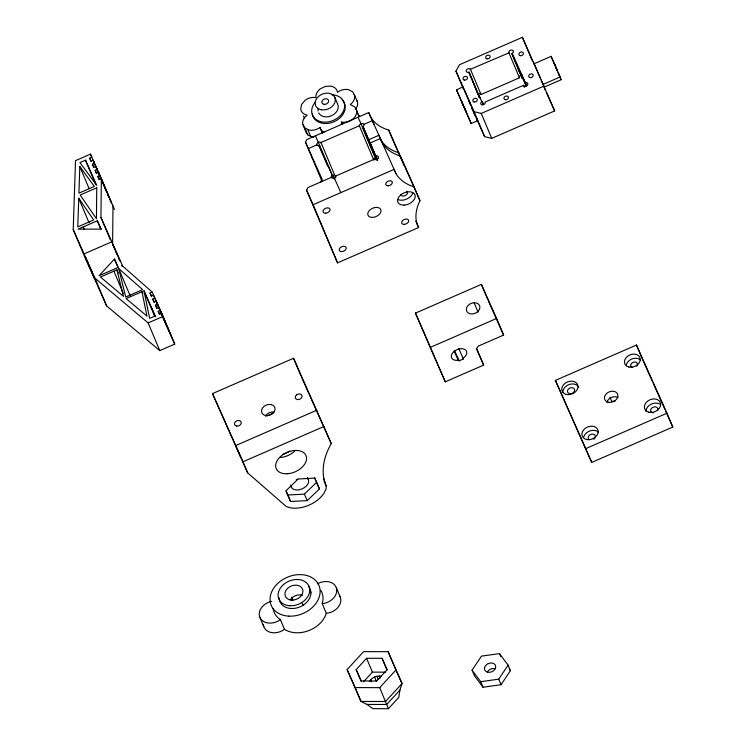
<?xml version="1.0" encoding="UTF-8"?>
<svg xmlns="http://www.w3.org/2000/svg" width="746" height="746" viewBox="0 0 746 746"><rect width="100%" height="100%" fill="white"/><g stroke="black" fill="none" stroke-linecap="round" stroke-linejoin="round"><path stroke-width="1.12" d="M110.343 239.82L100.943 217.45L101.353 178.481L99.218 179.413L97.857 176.364L99.992 175.441L98.631 172.391L96.495 173.324L95.134 170.284L97.269 169.351L95.908 166.311L93.772 167.235L92.411 164.195L94.546 163.262L93.185 160.222L91.049 161.155L89.688 158.105L91.823 157.182L90.462 154.133L75.523 160.651L73.211 229.544L84.858 257.239L106.641 305.925L159.793 350.629L174.723 344.12L161.723 313.376L159.588 314.308L158.227 311.269L160.362 310.336L159.001 307.296L156.865 308.219L155.504 305.179L157.639 304.247L156.278 301.207L154.142 302.139L152.781 299.099L154.916 298.167L153.555 295.118L151.419 296.05L150.058 293.01L152.193 292.078L164.745 321.759M112.59 245.145L112.991 206.176L101.353 178.481M79.813 166.498L78.917 193.149L94.332 186.425L79.813 166.498L89.212 188.869M326.291 486.215L325.983 489.217L323.913 493.348A25.662 16.561 -24.1 0 1 290.642 507.858L286.277 506.534L247.653 472.861L212.489 393.618L293.56 358.267L331.28 443.6L329.536 446.742A86.452 55.791 -24.1 0 0 323.978 478.923L326.291 486.215L324.025 481.151M341.304 124.33L341.547 122.092A11.209 8.56 -22.8 0 0 356.728 110.641L354.937 107.07L350.312 104.524A11.209 8.56 -22.8 0 0 354.695 95.73L352.671 91.786L348.289 89.613A11.209 8.56 -22.8 0 0 337.5 92.28A11.209 8.56 -22.8 0 0 331.093 86.163L325.536 86.34L320.295 88.83A11.209 8.56 -22.8 0 0 315.912 97.614A11.209 8.56 -22.8 0 0 305.123 100.281L301.608 104.412L300.741 109.065A11.209 8.56 -22.8 0 0 304.732 114.371L307.156 115.192L305.067 117.001A11.274 8.616 -22.8 0 0 302.69 123.901L304.722 127.883L309.114 130.084A11.274 8.616 -22.8 0 0 319.969 127.426A11.246 8.588 -22.8 0 0 324.174 132.266M399.931 690.05L398.774 697.379L388.386 708.7L372.907 708.663L366.976 704.42L360.999 701.445L347.123 669.582L363.6 651.631L388.134 651.687L402.019 683.55L399.931 690.05L386.689 704.476L366.976 704.42M321.918 181.222L305.468 142.094L306.876 139.539L368.748 112.562L395.912 173.51A57.955 37.403 -24.1 0 0 414.142 186.864L419.97 200.711A57.573 37.151 -24.1 0 0 416.865 223.371L418.618 227.521L337.546 262.881L306.559 190.109L307.967 187.554L331.438 177.324A2.331 1.781 -22.8 0 0 334.292 178.014L340.829 192.617M320.771 181.968L322.179 179.422L305.468 142.094M463.378 88.793L455.955 71.131L459.471 64.743L522.405 37.3L554.67 110.912L491.735 138.364L484.592 136.63L476.414 118.372M472.069 670.16L481.45 656.126L499.475 653.617L508.11 665.143L510.441 670.682L501.051 684.716L483.035 687.225L474.391 675.699L472.069 670.16L480.704 681.685L483.035 687.225M480.704 681.685L498.729 679.177L508.11 665.143M369.391 681.536C371.797 677.48 376.861 675.298 381.458 676.268M356.187 669.6L366.575 658.28L382.045 658.317L387.137 669.684L376.739 681.005L361.269 680.958L356.187 669.6L361.111 681.322M363.488 681.835L372.394 672.127L385.663 672.165M347.123 669.582L355.18 687.588L379.723 687.653L396.191 669.703M114.464 259.058L99.004 275.787L118.204 267.413L114.464 259.058L118.045 267.581M286.026 491.082L287.676 495.018L304.377 494.132L316.528 482.429L314.467 477.515M307.287 500.622L319.437 488.919L314.896 478.111L298.195 478.997L286.044 490.691L290.586 501.508L307.287 500.622L304.377 494.132M85.51 160.176L79.943 162.6L96.775 185.353L85.51 160.176L95.814 184.672M97.325 220.769L78.125 229.143L101.064 229.125L97.325 220.769L100.906 229.292M477.664 94.136A2.331 1.781 -22.8 0 1 481.049 94.537L470.428 69.285L508.968 52.854A2.331 1.781 -22.8 0 1 510.376 50.308A2.331 1.781 -22.8 0 1 513.239 50.998A2.331 1.781 -22.8 0 1 511.831 53.553L522.303 78.479L511.831 53.553M477.468 93.119L469.159 72.157L479.212 97.269M335.849 177.902L320.957 142.514L359.358 125.766L359.572 126.251A2.331 1.781 -22.8 0 1 360.98 123.705L358.08 117.206M308.378 148.585L316.91 144.864A2.331 1.781 -22.8 0 0 319.773 145.554L319.129 145.834L327.578 165.929M376.096 159.663L360.98 123.705A2.331 1.781 -22.8 0 1 363.843 124.395L372.375 120.675L374.119 124.824M376.217 159.728L362.435 126.951L363.078 126.671L376.889 158.684M456.515 89.893L471.276 123.687L456.515 89.893L462.865 86.862L477.673 120.899M84.102 253.892L111.835 241.788M556.096 67.476L551.117 56.351L534.052 63.792L534.332 64.352M368.888 139.651L378.912 135.278L382.111 142.682A57.955 37.403 -24.1 0 0 400.341 156.026L414.142 186.864M377.234 159.914L370.128 142.99L380.367 138.523M483.119 104.673L482.233 101.372L483.548 104.487M526.21 85.874L525.324 82.573L512.25 53.367M334.618 178.993L332.837 174.769L332.203 175.049L319.129 145.834M370.128 142.99L375.508 156.156A2.331 1.781 -22.8 0 1 378.371 156.846A2.331 1.781 -22.8 0 1 376.963 159.402A2.331 1.781 -22.8 0 1 374.1 158.712L374.315 159.196L335.914 175.944L335.7 175.459A2.331 1.781 -22.8 0 1 334.292 178.014M116.936 269.865L100.486 277.036L123.454 296.349L116.936 269.865L118.278 273.055M543.023 84.419L560.087 76.978L555.751 66.916M455.955 71.131L474.111 111.704L481.254 113.429L544.188 85.986M560.087 76.978L558.129 72.716L561.113 79.729L544.039 87.17L545.438 90.294M471.239 123.5L477.636 120.703M337.546 262.881L313.096 204.712L394.158 169.361L395.912 173.51M141.936 291.667L126.102 298.577L146.99 316.155L141.936 291.667L142.831 293.803M73.211 229.544L94.994 278.23L148.146 322.934L163.085 316.425M415.466 313.124L481.384 284.375L496.64 318.458L503.625 335.075L478.242 346.144L476.685 348.466L483.669 365.083L445.269 381.831L415.466 313.124L445.269 381.831M266.928 415.914L272.961 413.284M430.722 347.207L496.64 318.458M316.798 410.197L235.736 445.558L240.389 456.636M459.163 360.822L463.425 358.957L463.107 358.192L463.909 357.651A8.15 5.259 -24.1 0 0 466.11 350.564A8.15 5.259 -24.1 0 0 457.83 349.352L455.89 350.228A8.15 5.259 -24.1 0 0 451.395 357.231A8.15 5.259 -24.1 0 0 458.23 360.225L459.163 360.822L454.538 350.489M247.653 472.861L242.991 461.783L324.062 426.423M555.397 380.395L636.469 345.044L666.971 413.2L672.789 427.048L591.727 462.408L555.397 380.395L591.727 462.408M585.899 448.56L666.971 413.2M615.049 401.161L611.701 401.357L609.948 397.208M273.996 412.174L272.794 412.025A6.984 5.334 -22.8 0 0 265.408 416.175M152.193 292.078L122.726 266.135L100.943 217.45M118.707 268.551L142.654 289.635L125.72 297.02L118.707 268.551L130.354 296.246M509.108 668.91L510.441 670.682M357.847 113.998L359.096 115.844M121.999 265.697L122.288 266.275L121.915 265.268M466.166 111.965L464.115 107.405M476.274 117.943L477.207 119.966M526.284 85.706L521.258 74.05L526.21 85.305M478.699 95.162L480.265 98.686M560.572 78.535L561.113 79.729M546.37 92.383L554.67 110.912M522.732 78.293L526.471 86.639M517.948 68.744L519.197 71.523M524.904 82.759A2.331 1.781 -22.8 0 1 527.758 83.449A2.331 1.781 -22.8 0 1 526.35 86.004A2.331 1.781 -22.8 0 1 523.496 85.314L485.096 102.062A2.331 1.781 -22.8 0 1 483.688 104.617A2.331 1.781 -22.8 0 1 480.825 103.927A2.331 1.781 -22.8 0 1 482.233 101.372M522.023 74.982A2.331 1.781 -22.8 0 0 519.449 77.789L481.049 94.537M642.754 359.945L652.144 380.917M653.076 383.006L664.817 409.228M665.749 411.326L672.789 427.048M470.428 69.285L470.567 69.602A2.331 1.781 -22.8 0 0 467.705 68.912A2.331 1.781 -22.8 0 0 466.306 71.467A2.331 1.781 -22.8 0 0 469.159 72.157M468.73 72.343L481.804 101.559M471.882 108.235L473.244 111.275M474.148 113.299L475.51 116.348L474.092 113.094M488.369 300.992L503.625 335.075M368.748 112.562L370.492 116.712A55.4 35.752 -24.1 0 0 388.722 130.065L419.97 200.711M395.007 144.948L404.248 165.603M476.274 348.559L483.669 365.083M415.755 221.142L418.618 227.521M458.809 348.634L463.425 358.957M454.072 350.928L458.23 360.225M320.957 142.514L321.172 142.999A2.331 1.781 -22.8 0 0 318.318 142.309L315.409 135.819M306.559 190.109L313.096 204.712M301.225 376.45L331.28 443.6M323.559 478.764L324.463 480.788M316.528 482.429L319.437 488.919M394.429 666.598L402.019 683.55L385.542 701.501L360.999 701.445L355.18 687.588M307.492 477.645L308.368 479.594M290.427 485.087L291.304 487.035M287.676 495.018L290.586 501.508M212.489 393.618L242.991 461.783M112.413 204.796L114.483 209.43M104.822 187.917L106.184 190.967L93.185 160.222M108.002 195.023L108.907 197.047L95.908 166.311M110.268 200.096L111.63 203.136L98.631 172.391M165.192 322.822L166.554 325.862M168.372 329.918L169.277 331.951M172 338.031L157.639 304.247M174.723 344.12L160.362 310.336M143.959 290.781L155.233 315.968L149.666 318.393L143.959 290.781L154.711 316.351M555.388 66.086L554.213 63.475L554.511 64.231M555.817 67.243L556.992 69.854L556.106 67.737M557.421 71.112L551.117 56.351M471.864 108.039L473.262 111.219M118.362 257.584L119.528 260.233M470.232 104.319L468.702 100.794M540.179 77.565L533.297 61.638M117.15 254.796L115.257 250.423M463.508 106.007L461.56 101.391L466.185 111.956M554.782 64.846L555.099 65.592M120.414 261.687L113.028 245.005L114.903 249.593M479.566 97.409L478.634 95.199M541.204 79.971L542.995 84.279M522.405 37.3L532.01 60.156M636.469 345.044L642.287 358.891M525.324 82.573L526.639 85.687M523.496 85.314L524.363 87.394M508.819 52.537L519.449 77.789M481.254 113.429L491.735 138.364M474.111 111.704L484.592 136.63M465.028 91.413L465.616 92.802M481.384 284.375L487.94 299.957M474.13 302.773L478.055 312.117M388.722 130.065L394.55 143.913M354.331 94.574L357.241 101.503M356.635 110.352L359.124 116.283M375.937 155.97L377.709 160.204M363.078 126.671L377.299 160.511M359.358 125.766L373.802 160.101M334.665 97.073L337.574 103.992A10.444 7.973 -22.8 0 1 331.802 115.574A10.444 7.973 -22.8 0 1 318.719 112.944M341.547 122.092L342.386 124.069M319.969 127.426L322.468 133.366M333.537 178.219L318.318 142.309A2.331 1.781 -22.8 0 0 316.91 144.864M307.856 129.655L310.774 136.583M304.788 127.93L307.697 134.858M303.025 124.983L305.935 131.902M499.475 653.617L500.641 656.387M498.729 679.177L501.051 684.716M293.56 358.267L300.778 375.443M388.134 651.687L393.953 665.544M382.045 658.317L386.978 670.039M379.229 676.007L380.124 678.142M376.879 676.258L378.222 679.457M379.723 687.653L388.386 708.7M374.576 676.995L376.366 681.257M366.575 658.28L372.394 672.127M336.297 587.68L340.372 597.369M370.697 679.727L371.592 681.863M320.808 590.282A25.858 19.75 -22.8 0 1 322.225 603.635L326.3 613.333A25.858 19.75 -22.8 0 1 284.478 629.316A13.801 10.537 -22.8 0 1 270.891 632.459A13.801 10.537 -22.8 0 1 263.319 624.421M309.702 590.039L310.923 592.949M301.897 602.451L303.118 605.36M291.686 597.332L292.908 600.241M154.916 298.167L167.915 328.902M158.227 311.269L159.569 314.467M155.504 305.179L156.846 308.378M152.781 299.099L154.124 302.289M150.058 293.01L151.401 296.209M90.462 154.133L103.013 183.814M97.857 176.364L99.199 179.562M95.134 170.284L96.476 173.473M92.411 164.195L93.754 167.393M89.688 158.105L91.031 161.304M151.326 307.24L155.355 316.836M273.111 608.522A25.858 19.75 -22.8 0 0 280.403 619.628L284.478 629.316M148.146 322.934L159.793 350.629M100.057 226.877L100.952 229.003M259.701 616.961L263.776 626.649M113.933 271.171L123.342 293.542M79.197 199.331L89.044 222.774M83.291 226.887L84.186 229.013M94.994 278.23L106.641 305.925M462.912 87.096L463.452 88.476M356.942 100.523L357.604 102.659A11.209 8.56 -22.8 0 1 355.273 109.522M305.608 130.83L307.632 134.802L312.024 137.003A11.274 8.616 -22.8 0 0 313.824 137.227M317.432 583.82A13.801 10.537 -22.8 0 1 336.539 588.491A13.801 10.537 -22.8 0 1 322.225 603.635M339.327 595.364A13.801 10.537 -22.8 0 1 338.6 606.582A13.801 10.537 -22.8 0 1 326.3 613.333M280.403 619.628A13.801 10.537 -22.8 0 1 260.028 617.744A13.801 10.537 -22.8 0 1 271.628 601.323M290.166 599.924A9.306 7.115 -22.8 0 1 302.456 595.224M308.751 586.71A16.356 12.486 -22.8 0 1 299.277 607.169A16.356 12.486 -22.8 0 1 279.256 597.984M487.371 671.969A5.809 4.439 -22.8 0 1 489.292 669.88L490.607 669.143A5.809 4.439 -22.8 0 1 494.896 668.686M653.543 412.836A3.721 2.844 -22.8 0 1 650.782 409.573A3.721 2.844 -22.8 0 1 655.548 406.896A3.721 2.844 -22.8 0 1 657.478 410.626M589.387 439.683A3.721 2.844 -22.8 0 1 589.265 435.375A3.721 2.844 -22.8 0 1 594.571 434.806A3.721 2.844 -22.8 0 1 593.769 439.217M632.608 367.526A3.488 2.667 -22.8 0 1 631.2 363.852A3.488 2.667 -22.8 0 1 636.096 362.276A3.488 2.667 -22.8 0 1 636.636 366.23M646.111 411.578A8.42 6.434 -22.8 0 1 650.633 404.463A8.42 6.434 -22.8 0 1 659.613 403.996M583.773 437.072A8.42 6.434 -22.8 0 1 590.17 430.834A8.42 6.434 -22.8 0 1 598.544 432.326M626.323 364.794A8.187 6.257 -22.8 0 1 632.543 358.733A8.187 6.257 -22.8 0 1 640.683 360.178M562.894 392.415A8.42 6.434 -22.8 0 1 569.431 384.423A8.42 6.434 -22.8 0 1 578.747 387.314M606.88 402.327A6.984 5.334 -22.8 0 1 617.968 397.487M479.641 97.083A2.331 1.781 -22.8 0 1 479.063 97.269M523.272 77.798A2.331 1.781 -22.8 0 1 522.303 78.479M297.803 479.118A9.306 6.005 -24.1 0 1 296.283 479.678M307.473 478.289A9.306 6.005 -24.1 0 1 302.158 488.854A9.306 6.005 -24.1 0 1 290.987 485.478M294.829 451.022A16.291 10.519 -24.1 0 1 279.899 457.531M289.905 451.125A25.662 16.561 -24.1 0 1 282.79 454.351M398.896 152.781A55.4 35.752 -24.1 0 1 380.656 139.437M406.542 191.321A3.488 2.257 -24.1 0 1 405.498 195.452A3.488 2.257 -24.1 0 1 400.891 194.38M412.762 193.121A9.306 6.005 -24.1 0 1 397.982 199.564M331.438 177.324A2.331 1.781 -22.8 0 1 332.837 174.769M363.843 124.395A2.331 1.781 -22.8 0 1 362.435 126.951M342.041 99.805A17.027 13.008 -22.8 0 1 334.693 121.43A17.027 13.008 -22.8 0 1 312.341 113.905M331.737 94.789A17.027 13.008 -22.8 0 1 343.514 110.912A17.027 13.008 -22.8 0 1 319.894 121.411A17.027 13.008 -22.8 0 1 315.306 102.09M318.104 110.958A10.444 7.973 -22.8 0 1 318.16 108.795M304.321 118.129A11.209 8.56 -22.8 0 1 303.65 115.994M96.756 187.796L96.43 218.755L80.195 195.014L96.756 187.796M78.75 198.268L77.78 226.887L93.66 219.967L78.75 198.268M296.796 394.774L296.134 395.352A3.488 2.667 -22.8 0 0 296.134 398.989A3.488 2.667 -22.8 0 0 300.554 398.756L301.216 398.178A3.488 2.667 -22.8 0 0 301.216 394.541A3.488 2.667 -22.8 0 0 296.796 394.774M488.276 663.604L486.961 664.341A5.809 4.439 -22.8 0 0 485.049 670.477A5.809 4.439 -22.8 0 0 491.903 671.698L493.218 670.962A5.809 4.439 -22.8 0 0 495.13 664.817A5.809 4.439 -22.8 0 0 488.276 663.604M376.077 207.407L374.361 207.658A6.984 4.504 -24.1 0 0 367.806 213.384A6.984 4.504 -24.1 0 0 372.702 217.394L374.417 217.133A6.984 4.504 -24.1 0 0 380.973 211.407A6.984 4.504 -24.1 0 0 376.077 207.407M474.428 302.736L472.675 302.923A6.984 5.334 -22.8 0 0 466.371 309.068A6.984 5.334 -22.8 0 0 471.808 313.963L473.57 313.777A6.984 5.334 -22.8 0 0 479.865 307.632A6.984 5.334 -22.8 0 0 474.428 302.736M271.264 404.612L269.586 404.416A6.984 5.334 -22.8 0 0 261.874 409.274A6.984 5.334 -22.8 0 0 265.287 415.438L266.965 415.634A6.984 5.334 -22.8 0 0 274.677 410.776A6.984 5.334 -22.8 0 0 271.264 404.612M85.585 257.687L85.296 257.1L94.556 278.37L85.585 257.687M288.749 616.14A25.858 19.75 -22.8 0 0 319.232 586.16A25.858 19.75 -22.8 0 0 277.279 583.885A25.858 19.75 -22.8 0 0 288.749 616.14M291.639 600.092A9.306 7.115 -22.8 0 0 302.615 589.303A9.306 7.115 -22.8 0 0 287.508 588.482A9.306 7.115 -22.8 0 0 291.639 600.092M289.914 605.743A16.356 12.486 -22.8 0 0 309.189 586.785A16.356 12.486 -22.8 0 0 282.659 585.34A16.356 12.486 -22.8 0 0 289.914 605.743M569.44 393.571A3.721 2.844 -22.8 0 0 574.625 389.916A3.721 2.844 -22.8 0 0 569.03 388.554A3.721 2.844 -22.8 0 0 569.44 393.571M628.85 367.013A8.187 6.257 -22.8 0 0 640.255 358.975A8.187 6.257 -22.8 0 0 627.936 355.991A8.187 6.257 -22.8 0 0 628.85 367.013M586.421 439.469A8.42 6.434 -22.8 0 0 598.152 431.207A8.42 6.434 -22.8 0 0 585.489 428.139A8.42 6.434 -22.8 0 0 586.421 439.469M648.899 412.221A8.42 6.434 -22.8 0 0 660.639 403.959A8.42 6.434 -22.8 0 0 647.966 400.891A8.42 6.434 -22.8 0 0 648.899 412.221M566.27 394.438A8.42 6.434 -22.8 0 0 578.001 386.176A8.42 6.434 -22.8 0 0 565.337 383.108A8.42 6.434 -22.8 0 0 566.27 394.438M608.195 402.215A6.984 5.334 -22.8 0 0 617.93 395.361A6.984 5.334 -22.8 0 0 607.421 392.825A6.984 5.334 -22.8 0 0 608.195 402.215M529.949 77.565A2.331 1.781 -22.8 0 0 533.194 75.281A2.331 1.781 -22.8 0 0 529.688 74.432A2.331 1.781 -22.8 0 0 529.949 77.565M505.191 99.712A2.331 1.781 -22.8 0 0 508.427 97.428A2.331 1.781 -22.8 0 0 504.93 96.579A2.331 1.781 -22.8 0 0 505.191 99.712M464.254 80.036A2.331 1.781 -22.8 0 0 467.5 77.752A2.331 1.781 -22.8 0 0 463.993 76.903A2.331 1.781 -22.8 0 0 464.254 80.036M520.148 55.661A2.331 1.781 -22.8 0 0 523.394 53.376A2.331 1.781 -22.8 0 0 519.887 52.528A2.331 1.781 -22.8 0 0 520.148 55.661M486.886 58.813A2.331 1.781 -22.8 0 0 490.131 56.537A2.331 1.781 -22.8 0 0 486.625 55.689A2.331 1.781 -22.8 0 0 486.886 58.813M474.055 101.941A2.331 1.781 -22.8 0 0 477.3 99.656A2.331 1.781 -22.8 0 0 473.803 98.808A2.331 1.781 -22.8 0 0 474.055 101.941M236.836 426.069A3.488 2.667 -22.8 0 0 241.182 422.18A3.488 2.667 -22.8 0 0 235.605 421.602A3.488 2.667 -22.8 0 0 236.836 426.069M287.154 473.757A16.291 10.519 -24.1 0 0 306.028 455.592A16.291 10.519 -24.1 0 0 280.095 456.972A16.291 10.519 -24.1 0 0 287.154 473.757M404.136 205.103A9.306 6.005 -24.1 0 0 414.925 194.715A9.306 6.005 -24.1 0 0 400.108 195.508A9.306 6.005 -24.1 0 0 404.136 205.103M388.172 185.773A3.488 2.257 -24.1 0 0 392.219 181.884A3.488 2.257 -24.1 0 0 386.661 182.183A3.488 2.257 -24.1 0 0 388.172 185.773M404.276 224.369A3.721 2.406 -24.1 0 0 408.584 220.219A3.721 2.406 -24.1 0 0 402.663 220.536A3.721 2.406 -24.1 0 0 404.276 224.369M341.789 251.626A3.721 2.406 -24.1 0 0 346.107 247.467A3.721 2.406 -24.1 0 0 340.176 247.784A3.721 2.406 -24.1 0 0 341.789 251.626M325.638 213.197A3.721 2.406 -24.1 0 0 329.956 209.039A3.721 2.406 -24.1 0 0 324.025 209.356A3.721 2.406 -24.1 0 0 325.638 213.197M323.876 104.291A3.497 2.676 -22.8 0 0 328.613 100.71A3.497 2.676 -22.8 0 0 323.242 99.638A3.497 2.676 -22.8 0 0 323.876 104.291M321.162 109.727A10.444 7.973 -22.8 0 0 335.29 99.059A10.444 7.973 -22.8 0 0 319.269 95.842A10.444 7.973 -22.8 0 0 321.162 109.727"/></g></svg>
